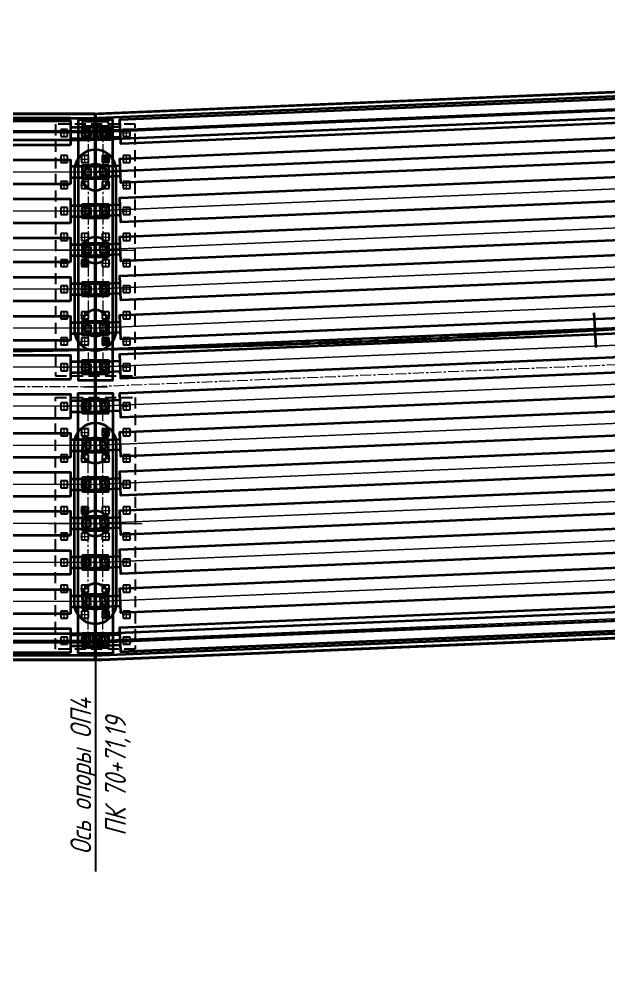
# Model space of a CAD drawing. Header units: millimetres. Extents: x 265754 to 14267433, y -6145605 to 2433772.
# Drawn here: x 6865216 to 6899178, y -632728 to -576932 of the extents above; entities that cross this region are included whole.
import ezdxf
from ezdxf import colors
from ezdxf.entities.mleader import LeaderData, LeaderLine
from ezdxf.math import Vec2, Vec3

# ---------------------------------------------------------------- set-up
doc = ezdxf.new("R2010")
doc.units = ezdxf.units.MM
for name, pattern in [('15-15', [6, 1.5, -3, 1.5]), ('CENTER', [50.8, 31.75, -6.35, 6.35, -6.35]), ('невидимая', [9.525, 6.35, -3.175]), ('осевая', [2, 1.25, -0.25, 0.25, -0.25])]:
    doc.linetypes.add(name, pattern=pattern)
for name, color, linetype, lineweight in [('1-Бетон', 106, 'Continuous', 35), ('1-Оси', 1, 'CENTER', 20), ('ИС_Выноски', 3, 'Continuous', 18), ('ИС_Ось', 3, 'осевая', 18)]:
    doc.layers.add(name, color=color, linetype=linetype, lineweight=lineweight)
doc.layers.add('_Defpoints', color=8, linetype='Continuous', plot=False)
for name, color, linetype in [('ИС_Невидимая', 4, 'невидимая'), ('Основное направление 30.05.Верх покрытия', 7, 'Continuous'), ('Основное направление 30.05.Ось трассы', 7, 'Continuous'), ('Петля 1 ось справа.Верх покрытия', 7, 'Continuous'), ('Штриховая', 7, 'Continuous')]:
    doc.layers.add(name, color=color, linetype=linetype)
doc.styles.add('0', font='isocpeur.ttf', dxfattribs={"width": 0.8, "oblique": 15})
doc.styles.add('ISOCPEUR', font='isocpeur.ttf', dxfattribs={"width": 0.8, "oblique": 15, "height": 2.5})
doc.dimstyles.new('М25', dxfattribs={"dimscale": 25, "dimtxt": 2.5, "dimasz": 2, "dimexe": 1, "dimexo": 1, "dimgap": 1, "dimtad": 1, "dimdec": 0, "dimtxsty": '0', "dimblk1": 'OBLIQUE', "dimblk2": 'OBLIQUE', "dimsah": 1, "dimcen": 2.5, "dimdle": 1, "dimclrd": 256, "dimclre": 256, "dimclrt": 256, "dimaunit": 1, "dimadec": 0, "dimazin": 0, "dimtfac": 0.75, "dimtdec": 0, "dimtmove": 1, "dimatfit": 2, "dimldrblk": 'OBLIQUE', "dimfxl": 1, "dimtolj": 1, "dimtzin": 0, "dimlwd": -1, "dimlwe": -1, "dimarcsym": 0})
doc.dimstyles.new('М400нов', dxfattribs={"dimscale": 400, "dimtxt": 2.5, "dimasz": 2, "dimexe": 1, "dimexo": 1, "dimgap": 0.8, "dimtad": 1, "dimdec": 0, "dimzin": 0, "dimdsep": 46, "dimtxsty": '0', "dimblk": 'OBLIQUE', "dimcen": 0.09, "dimdle": 1, "dimclrd": 256, "dimclre": 256, "dimclrt": 256, "dimadec": 4, "dimazin": 0, "dimtfac": 1, "dimtdec": 0, "dimtmove": 1, "dimatfit": 2, "dimfxl": 1, "dimtolj": 1, "dimtzin": 0, "dimlwd": -1, "dimarcsym": 0})
pattern_1 = [(176.87772, (55.16791, 0.97434), (-0.00518798, -0.09510861), [])]
pattern_2 = [(176.87772, (58.8343, 5.87307), (-0.00518798, -0.09510861), [])]
pattern_3 = [(176.87772, (51.01628, -1.1361), (-0.00518798, -0.09510861), [])]

# ---------------------------------------------------------------- blocks, each defined once
blk = doc.blocks.new('дорога план')
at = {"layer": 'Основное направление 30.05.Верх покрытия', "color": 84, "flags": 128}
blk.add_lwpolyline([(-265125, 81028, 0.025264), (-191155, 52344, 0.186442), (374243, 80227)], format="xyb", dxfattribs=at)
at = {"layer": 'Основное направление 30.05.Верх покрытия', "color": 6, "flags": 128}
for points in [[(-265125, 77743, 0.024838), (-192097, 49496, 0.186005), (374243, 76946)], [(-265125, 67192, 0.023497), (-195127, 40334, 0.184624), (374243, 66407)], [(-265125, 63916, 0.023087), (-196068, 37485, 0.184202), (374243, 63136)]]:
    blk.add_lwpolyline(points, format="xyb", dxfattribs=at)
at = {"layer": 'Основное направление 30.05.Верх покрытия', "color": 5, "flags": 128}
for points in [[(-265125, 76921, 0.024735), (-192332, 48784, 0.185896), (374243, 76126)], [(374243, 67498, -0.184765), (-194813, 41283, -0.023634), (-265125, 68284, -0.023634)], [(-265125, 62822, 0.022954), (-196382, 36536, 0.184063), (374243, 62046)]]:
    blk.add_lwpolyline(points, format="xyb", dxfattribs=at)
at = {"layer": 'Основное направление 30.05.Ось трассы', "color": 1, "lineweight": 40, "flags": 128}
blk.add_lwpolyline([(-265125, 65117, 0.208487), (374243, 64335)], format="xyb", dxfattribs=at)
at = {"layer": 'Петля 1 ось справа.Верх покрытия', "color": 5, "linetype": '15-15', "flags": 128}
for points in [[(-265125, 72600, 0.024182), (-193572, 45033, 0.185328), (374243, 71810)], [(-265125, 58518, 0.022417), (-197623, 32786, 0.183514), (374243, 57743)]]:
    blk.add_lwpolyline(points, format="xyb", dxfattribs=at)
blk = doc.blocks.new('_None')
blk = doc.blocks.new('*D292')
at = {"layer": '1-Бетон', "transparency": 16777216}
blk.add_line((6933750, -658489), (6934314, -664008), dxfattribs=at)
blk.add_solid([(6934447, -663994), (6934182, -664022), (6934396, -664804)], dxfattribs=at)
at = {"layer": 'Defpoints', "color": 0, "transparency": 16777216}
for p in [(6853074, 131052), (6934396, -664804)]:
    blk.add_point(p, dxfattribs=at)
at = {"layer": '1-Бетон', "transparency": 16777216, "insert": (6934808, -660767), "char_height": 1000, "attachment_point": 5, "rotation": 275.8344, "style": '0'}
blk.add_mtext('\\A1;R800000', dxfattribs=at)
blk = doc.blocks.new('*U1416')
at = {"layer": 'ИС_Невидимая', "ltscale": 20}
blk.add_lwpolyline([(-0.2, -0.2), (0.2, -0.2), (0.2, 0.2), (-0.2, 0.2), (-0.2, -0.2)], dxfattribs=at)
at = {"layer": 'ИС_Ось', "ltscale": 50}
for points in [[(-0.25, 0), (0.25, 0)], [(0, -0.25), (0, 0.25)]]:
    blk.add_lwpolyline(points, dxfattribs=at)
blk = doc.blocks.new('*U1417')
at = {"color": 0, "linetype": 'ByBlock', "lineweight": -2, "transparency": 16777216}
for p in [(0, 0), (1.2, 0), (2.4, 0), (3.6, 0), (0, -1.5), (1.2, -1.5), (2.4, -1.5), (3.6, -1.5), (0, -3), (1.2, -3), (2.4, -3), (3.6, -3), (0, -4.5), (1.2, -4.5), (2.4, -4.5), (3.6, -4.5), (0, -6), (1.2, -6), (2.4, -6), (3.6, -6), (0, -7.5), (1.2, -7.5), (2.4, -7.5), (3.6, -7.5), (0, -9), (1.2, -9), (2.4, -9), (3.6, -9), (0, -10.5), (1.2, -10.5), (2.4, -10.5), (3.6, -10.5), (0, -12), (1.2, -12), (2.4, -12), (3.6, -12), (0, -13.5), (1.2, -13.5), (2.4, -13.5), (3.6, -13.5)]:
    blk.add_blockref('*U1416', p, dxfattribs=at)
blk = doc.blocks.new('*U1430')
at = {"layer": 'ИС_Невидимая', "ltscale": 20}
blk.add_lwpolyline([(-0.2, -0.2), (0.2, -0.2), (0.2, 0.2), (-0.2, 0.2), (-0.2, -0.2)], dxfattribs=at)
at = {"layer": 'ИС_Ось', "ltscale": 50}
for points in [[(-0.25, 0), (0.25, 0)], [(0, -0.25), (0, 0.25)]]:
    blk.add_lwpolyline(points, dxfattribs=at)
blk = doc.blocks.new('*U1431')
at = {"color": 0, "linetype": 'ByBlock', "lineweight": -2, "transparency": 16777216}
for p in [(0, 0), (1.2, 0), (2.4, 0), (3.6, 0), (0, -1.5), (1.2, -1.5), (2.4, -1.5), (3.6, -1.5), (0, -3), (1.2, -3), (2.4, -3), (3.6, -3), (0, -4.5), (1.2, -4.5), (2.4, -4.5), (3.6, -4.5), (0, -6), (1.2, -6), (2.4, -6), (3.6, -6), (0, -7.5), (1.2, -7.5), (2.4, -7.5), (3.6, -7.5), (0, -9), (1.2, -9), (2.4, -9), (3.6, -9), (0, -10.5), (1.2, -10.5), (2.4, -10.5), (3.6, -10.5), (0, -12), (1.2, -12), (2.4, -12), (3.6, -12), (0, -13.5), (1.2, -13.5), (2.4, -13.5), (3.6, -13.5)]:
    blk.add_blockref('*U1430', p, dxfattribs=at)
blk = doc.blocks.new('св поле кальм пл')
at = {"layer": 'Штриховая'}
h = blk.add_hatch(dxfattribs=at)
h.set_pattern_fill('ANSI31', color=256, scale=0.03)
h.set_pattern_definition(pattern_2)
h.paths.add_polyline_path([(-12.408, 33.801), (-12.675, 34.099), (-12.972, 33.832), (-12.705, 33.534)])
h = blk.add_hatch(dxfattribs=at)
h.set_pattern_fill('ANSI31', color=256, scale=0.03)
h.set_pattern_definition(pattern_1)
h.paths.add_polyline_path([(-16.074, 28.902), (-16.341, 29.2), (-16.639, 28.933), (-16.372, 28.635)])
h = blk.add_hatch(dxfattribs=at)
h.set_pattern_fill('ANSI31', color=256, scale=0.03)
h.set_pattern_definition(pattern_3)
h.paths.add_polyline_path([(-20.226, 26.792), (-20.493, 27.089), (-20.79, 26.822), (-20.523, 26.525)])
h = blk.add_hatch(dxfattribs=at)
h.set_pattern_fill('ANSI31', color=256, scale=0.03)
h.set_pattern_definition(pattern_3)
h.paths.add_polyline_path([(-24.432, 23.02), (-24.699, 23.318), (-24.402, 23.585), (-24.135, 23.287)])
h = blk.add_hatch(dxfattribs=at)
h.set_pattern_fill('ANSI31', color=256, scale=0.03)
h.set_pattern_definition(pattern_1)
h.paths.add_polyline_path([(-26.982, 19.123), (-27.249, 19.42), (-26.951, 19.687), (-26.684, 19.39)])
h = blk.add_hatch(dxfattribs=at)
h.set_pattern_fill('ANSI31', color=256, scale=0.03)
h.set_pattern_definition(pattern_2)
h.paths.add_polyline_path([(-32.251, 16.011), (-32.518, 16.309), (-32.22, 16.576), (-31.953, 16.278)])
at = {"layer": 'ИС_Невидимая', "ltscale": 0.1}
for points in [[(-9.265, 32.992), (-20.061, 23.313), (-23.132, 26.738), (-12.336, 36.417), (-9.265, 32.992)], [(-31.788, 12.799), (-20.992, 22.478), (-24.063, 25.903), (-34.859, 16.224), (-31.788, 12.799)]]:
    blk.add_lwpolyline(points, dxfattribs=at)
at = {"layer": 'ИС_Ось', "color": 1, "ltscale": 500}
blk.add_line((-21.595, 24.087), (-22.529, 25.129), dxfattribs=at)
at = {"layer": 'ИС_Ось', "color": 1, "lineweight": 40, "ltscale": 2, "true_color": 0xff0000, "flags": 128}
blk.add_lwpolyline([(34.634, -46.806, 0.046583), (-64.636, 63.963, 0.046583)], format="xyb", dxfattribs=at)
at = {"layer": 'ИС_Ось', "color": 1, "ltscale": 500}
for points in [[(-10.801, 34.705), (-21.989, 24.674)], [(-14.663, 28.152), (-17.734, 31.577)], [(-33.324, 14.512), (-22.136, 24.542)], [(-26.39, 17.639), (-29.461, 21.064)]]:
    blk.add_lwpolyline(points, dxfattribs=at)
at = {"color": 1, "rotation": 131.8774809}
for name, p in [('*U1431', (-20.023, 24.019)), ('*U1417', (-31.75, 13.505))]:
    blk.add_blockref(name, p, dxfattribs=at)
blk = doc.blocks.new('б33 план')
at = {"layer": '1-Бетон'}
blk.add_lwpolyline([(1400, 700), (31600, 700), (31600, -700), (1400, -700)], close=True, dxfattribs=at)
for points in [[(1400, 310), (0, 310), (0, -310), (1400, -310)], [(31600, 310), (33000, 310), (33000, -310), (31600, -310)]]:
    blk.add_lwpolyline(points, dxfattribs=at)
at = {"layer": 'ИС_Ось', "color": 3, "ltscale": 20}
for points in [[(0, 0), (33000, 0)], [(400, 310), (400, -310)], [(32600, 310), (32600, -310)]]:
    blk.add_lwpolyline(points, dxfattribs=at)
blk = doc.blocks.new('*U2150')
at = {"rotation": 182.4098864728825}
blk.add_blockref('б33 план', (16485, 694), dxfattribs=at)
blk = doc.blocks.new('*U2151')
at = {"layer": '_Defpoints', "color": 0, "linetype": 'ByBlock', "lineweight": -2, "transparency": 16777216}
for p in [(0, 0), (0, -2252), (0, -4504), (0, -6756), (0, -9008), (0, -11260), (0, -13512), (0, -15764), (0, -18016), (0, -20268), (0, -22520), (0, -24772), (0, -27024), (0, -29276)]:
    blk.add_blockref('*U2150', p, dxfattribs=at)
blk = doc.blocks.new('*U2148')
blk.add_blockref('б33 план', (-16500, 0))
blk = doc.blocks.new('*U2149')
at = {"layer": '_Defpoints', "color": 0, "linetype": 'ByBlock', "lineweight": -2, "transparency": 16777216}
for p in [(0, 29250), (0, 27000), (0, 24750), (0, 22500), (0, 20250), (0, 18000), (0, 15750), (0, 13500), (0, 11250), (0, 9000), (0, 6750), (0, 4500), (0, 2250), (0, 0)]:
    blk.add_blockref('*U2148', p, dxfattribs=at)
blk = doc.blocks.new('*U1387')
at = {"layer": '1-Бетон'}
blk.add_circle((0, 0), 750, dxfattribs=at)
blk = doc.blocks.new('*U1388')
at = {"layer": '1-Бетон', "color": 0, "linetype": 'ByBlock', "lineweight": -2, "transparency": 16777216}
for p in [(0, 0), (4200, 0), (8400, 0)]:
    blk.add_blockref('*U1387', p, dxfattribs=at)
blk = doc.blocks.new('*U1383')
at = {"layer": 'ИС_Ось', "ltscale": 500}
blk.add_line((0, -725), (0, 725), dxfattribs=at)
blk = doc.blocks.new('*U1384')
at = {"layer": '1-Бетон', "color": 0, "linetype": 'ByBlock', "lineweight": -2, "transparency": 16777216}
for p in [(0, 0), (2250, 0), (4500, 0), (6750, 0), (9000, 0), (11250, 0), (13500, 0)]:
    blk.add_blockref('*U1383', p, dxfattribs=at)
blk = doc.blocks.new('*U1385')
at = {"layer": 'ИС_Ось', "ltscale": 500}
blk.add_lwpolyline([(0, 500), (0, -1000)], dxfattribs=at)
blk = doc.blocks.new('*U1386')
at = {"color": 0, "linetype": 'ByBlock', "lineweight": -2, "transparency": 16777216}
for p in [(0, 0), (4200, 0), (8400, 0)]:
    blk.add_blockref('*U1385', p, dxfattribs=at)
blk = doc.blocks.new('*U1391')
at = {"layer": '1-Бетон'}
blk.add_circle((0, 0), 750, dxfattribs=at)
blk = doc.blocks.new('*U1392')
at = {"layer": '1-Бетон', "color": 0, "linetype": 'ByBlock', "lineweight": -2, "transparency": 16777216}
for p in [(0, 0), (4200, 0), (8400, 0)]:
    blk.add_blockref('*U1391', p, dxfattribs=at)
blk = doc.blocks.new('*U1389')
at = {"layer": 'ИС_Ось', "ltscale": 500}
blk.add_line((0, -725), (0, 725), dxfattribs=at)
blk = doc.blocks.new('*U1390')
at = {"layer": '1-Бетон', "color": 0, "linetype": 'ByBlock', "lineweight": -2, "transparency": 16777216}
for p in [(0, 0), (2250, 0), (4500, 0), (6750, 0), (9000, 0), (11250, 0), (13500, 0)]:
    blk.add_blockref('*U1389', p, dxfattribs=at)
blk = doc.blocks.new('_OBLIQUE')
at = {"color": 0, "linetype": 'ByBlock', "lineweight": -2}
blk.add_line((0.5, 0.5), (-0.5, -0.5), dxfattribs=at)
blk = doc.blocks.new('*D2164')
at = {"layer": '_Defpoints', "color": 2, "transparency": 16777216}
for p, q in [((6870372, -582842), (6868822, -582842)), ((6868847, -583055), (6868847, -582817)), ((6870347, -583055), (6870347, -582817))]:
    blk.add_line(p, q, dxfattribs=at)
at = {"layer": 'Defpoints', "color": 0, "transparency": 16777216}
for p in [(6868847, -582842), (6868847, -583080), (6870347, -583080)]:
    blk.add_point(p, dxfattribs=at)
at = {"layer": '_Defpoints', "color": 2, "transparency": 16777216, "xscale": 50, "yscale": 50, "zscale": 50}
for p, rotation in [((6868847, -582842), 180.0000242058169), ((6870347, -582842), 2.420581687090361e-05)]:
    blk.add_blockref('_OBLIQUE', p, dxfattribs=dict(at, rotation=rotation))
at = {"layer": '_Defpoints', "color": 2, "transparency": 16777216, "insert": (6869597, -582785), "char_height": 62.5, "attachment_point": 5, "rotation": 0, "style": '0'}
blk.add_mtext('\\A1;1500', dxfattribs=at)
blk = doc.blocks.new('*D2165')
at = {"layer": '_Defpoints', "color": 2, "transparency": 16777216}
for p, q in [((6870470, -583055), (6870470, -583905)), ((6870372, -583080), (6870495, -583080)), ((6870372, -583880), (6870495, -583880))]:
    blk.add_line(p, q, dxfattribs=at)
at = {"layer": 'Defpoints', "color": 0, "transparency": 16777216}
for p in [(6870347, -583080), (6870347, -583880), (6870470, -583880)]:
    blk.add_point(p, dxfattribs=at)
at = {"layer": '_Defpoints', "color": 2, "transparency": 16777216, "xscale": 50, "yscale": 50, "zscale": 50}
for p, rotation in [((6870470, -583080), 90), ((6870470, -583880), 270)]:
    blk.add_blockref('_OBLIQUE', p, dxfattribs=dict(at, rotation=rotation))
at = {"layer": '_Defpoints', "color": 2, "transparency": 16777216, "insert": (6870414, -583480), "char_height": 62.5, "attachment_point": 5, "rotation": 90, "style": '0'}
blk.add_mtext('\\A1;800', dxfattribs=at)
blk = doc.blocks.new('мост план кальмиус')
at = {"layer": 'ИС_Выноски'}
ml = blk.add_multileader_mtext('Standard', dxfattribs=at)
ml.set_content('Ось опоры ОП4 \\PПК 70+71,19', color=256, style='ISOCPEUR')
ml.set_leader_properties(color=256, linetype='ByLayer')
ml.set_arrow_properties(name='NONE')
ml.build(insert=Vec2(0, 0))
ml.multileader.update_dxf_attribs({"text_left_attachment_type": 6, "text_right_attachment_type": 6, "dogleg_length": 0.36, "arrow_head_size": 600, "scale": 200})
ctx = ml.context
ctx.base_point, ctx.scale, ctx.char_height, ctx.arrow_head_size, ctx.landing_gap_size, ctx.plane_origin, ctx.plane_x_axis, ctx.plane_y_axis = Vec3(16523.3, -29240.8), 200, 1200, 600, 125, Vec3(23519, -10788.8), Vec3(0, 1), Vec3(-1, 0)
ctx.left_attachment, ctx.right_attachment, ctx.text_align_type = 6, 6, 1
notes = []
notes.append((ctx, [(1, (1, 1, 0), (16523.3, -19450.7), (0, -1), 161, [(1, [(16523.3, -17624.6)], 0, [])])]))
ctx.mtext.insert, ctx.mtext.text_direction, ctx.mtext.rotation, ctx.mtext.width, ctx.mtext.alignment, ctx.mtext.flow_direction = Vec3(15083.3, -24426.3), Vec3(0, 1), 1.5707963, 10889.447, 2, 5
for ctx, leaders in notes:
    for number, flags, end, landing, length, lines in leaders:
        leader = LeaderData()
        leader.index, (leader.has_last_leader_line, leader.has_dogleg_vector, leader.attachment_direction) = number, flags
        leader.last_leader_point, leader.dogleg_vector, leader.dogleg_length = Vec3(end), Vec3(landing), length
        for number, points, colour, breaks in lines:
            line = LeaderLine()
            line.index, line.vertices, line.color, line.breaks = number, Vec3.list(points), colors.encode_raw_color(colour), breaks
            leader.lines.append(line)
        ctx.leaders.append(leader)

msp = doc.modelspace()

# ---------------------------------------------------------------- linework, layer by layer
at = {"layer": '1-Бетон'}
for points in [[(6779525.5592, -578878.4265), (6804390.0413, -581014.4711), (6836841.2633, -582380.1897), (6869303.2375, -582380.1897), (6901754.4595, -581014.4711), (6926618.9416, -578878.4265)], [(6868172.6887, -582630.1897), (6836836.0049, -582630.1897), (6804374.0786, -581264.0206), (6779525.5592, -579129.3473)], [(6837971.8121, -582630.1897), (6869308.4959, -582630.1897), (6901770.4221, -581264.0206), (6926618.9416, -579129.3473)], [(6926618.9416, -610189.6088), (6903658.8881, -612162.0488), (6869962.0458, -613580.1897), (6836182.455, -613580.1897), (6802485.6126, -612162.0488), (6779525.5592, -610189.6088)], [(6779525.5592, -610440.5297), (6802469.65, -612411.5983), (6836177.1966, -613830.1897), (6869967.3041, -613830.1897), (6903674.8508, -612411.5983), (6926618.9416, -610440.5297)], [(6869580.8954, -612830.2239), (6902552.6882, -611465.5082)], [(6871064.0493, -613383.6788), (6901237.3401, -612113.8276)], [(6868171.8121, -613430.1897), (6837971.8121, -613430.1897)]]:
    msp.add_lwpolyline(points, dxfattribs=at)
at = {"layer": '1-Бетон', "color": 4}
for points in [[(6837971.8121, -583380.1897), (6869324.2708, -583380.1897), (6901818.31, -582012.6691), (6926618.9416, -579882.1097)], [(6837971.8121, -583880.1897), (6869334.7875, -583880.1897), (6901850.2353, -582511.7682), (6926618.9416, -580383.9514)], [(6869622.2504, -582366.7639), (6902593.0758, -580991.8639), (6902593.0758, -612457.1251), (6869967.3041, -613830.1897), (6869622.2504, -613829.3684), (6869622.2504, -582366.7639)], [(6836572.2504, -582379.3684), (6869572.2504, -582379.3684), (6869572.2504, -613829.3684), (6836572.2504, -613829.3684), (6836572.2504, -582379.3684)], [(6869572.2504, -582379.3684), (6836572.2504, -582379.3684)], [(6902751.4833, -584338.189), (6869635.3799, -585731.9037)], [(6869622.2504, -595958.2337), (6902594.0916, -594595.2649)], [(6836573.0954, -595959.1744), (6869571.34, -595959.2854)], [(6837971.8121, -612330.1897), (6869935.7541, -612330.1897), (6903579.075, -610914.3013), (6926618.9416, -608935.0048)], [(6837971.8121, -612830.1897), (6869946.2708, -612830.1897), (6903611.0002, -611413.4003), (6926618.9416, -609436.8464)]]:
    msp.add_lwpolyline(points, dxfattribs=at)
at = {"layer": '1-Бетон', "color": 3}
for points in [[(6868596.1624, -582730.5453), (6868596.1624, -597730.5453), (6870596.2285, -597730.5453), (6870596.2285, -582730.5453)], [(6868595.9742, -613481.0119), (6868596.3506, -598480.834), (6870596.4167, -598479.856), (6870596.0403, -613480.0338)]]:
    msp.add_lwpolyline(points, close=True, dxfattribs=at)
at = {"layer": '1-Бетон', "color": 5}
for points in [[(6870346.7975, -583880.1897), (6868846.7975, -583880.1897), (6868846.7975, -583080.1897), (6870346.7975, -583080.1897), (6870346.7975, -583880.1897)], [(6869321.7975, -583280.1897), (6869321.7975, -583680.1897), (6869021.7975, -583680.1897), (6869021.7975, -583280.1897), (6869321.7975, -583280.1897)], [(6870176.3732, -583244.2027), (6870193.1924, -583643.8489), (6869893.4578, -583656.4633), (6869876.6385, -583256.8171), (6870176.3732, -583244.2027)], [(6870346.7975, -586130.1897), (6868846.7975, -586130.1897), (6868846.7975, -585330.1897), (6870346.7975, -585330.1897), (6870346.7975, -586130.1897)], [(6869321.7975, -585530.1897), (6869321.7975, -585930.1897), (6869021.7975, -585930.1897), (6869021.7975, -585530.1897), (6869321.7975, -585530.1897)], [(6870176.3732, -585494.2027), (6870193.1924, -585893.8489), (6869893.4578, -585906.4633), (6869876.6385, -585506.8171), (6870176.3732, -585494.2027)], [(6870346.7975, -588380.1897), (6868846.7975, -588380.1897), (6868846.7975, -587580.1897), (6870346.7975, -587580.1897), (6870346.7975, -588380.1897)], [(6869321.7975, -587780.1897), (6869321.7975, -588180.1897), (6869021.7975, -588180.1897), (6869021.7975, -587780.1897), (6869321.7975, -587780.1897)], [(6870176.3732, -587744.2027), (6870193.1924, -588143.8489), (6869893.4578, -588156.4633), (6869876.6385, -587756.8171), (6870176.3732, -587744.2027)], [(6870346.7975, -590630.5453), (6868846.7975, -590630.5453), (6868846.7975, -589830.5453), (6870346.7975, -589830.5453), (6870346.7975, -590630.5453)], [(6869321.7975, -590030.5453), (6869321.7975, -590430.5453), (6869021.7975, -590430.5453), (6869021.7975, -590030.5453), (6869321.7975, -590030.5453)], [(6870176.3732, -589994.5583), (6870193.1924, -590394.2046), (6869893.4578, -590406.819), (6869876.6385, -590007.1728), (6870176.3732, -589994.5583)], [(6870346.7975, -592880.1897), (6868846.7975, -592880.1897), (6868846.7975, -592080.1897), (6870346.7975, -592080.1897), (6870346.7975, -592880.1897)], [(6869321.7975, -592280.1897), (6869321.7975, -592680.1897), (6869021.7975, -592680.1897), (6869021.7975, -592280.1897), (6869321.7975, -592280.1897)], [(6870176.3732, -592244.2027), (6870193.1924, -592643.8489), (6869893.4578, -592656.4633), (6869876.6385, -592256.8171), (6870176.3732, -592244.2027)], [(6870346.7975, -595130.1897), (6868846.7975, -595130.1897), (6868846.7975, -594330.1897), (6870346.7975, -594330.1897), (6870346.7975, -595130.1897)], [(6869321.7975, -594530.1897), (6869321.7975, -594930.1897), (6869021.7975, -594930.1897), (6869021.7975, -594530.1897), (6869321.7975, -594530.1897)], [(6870176.3732, -594494.2027), (6870193.1924, -594893.8489), (6869893.4578, -594906.4633), (6869876.6385, -594506.8171), (6870176.3732, -594494.2027)], [(6870346.7975, -597380.1897), (6868846.7975, -597380.1897), (6868846.7975, -596580.1897), (6870346.7975, -596580.1897), (6870346.7975, -597380.1897)], [(6869321.7975, -596780.1897), (6869321.7975, -597180.1897), (6869021.7975, -597180.1897), (6869021.7975, -596780.1897), (6869321.7975, -596780.1897)], [(6870176.3732, -596744.2027), (6870193.1924, -597143.8489), (6869893.4578, -597156.4633), (6869876.6385, -596756.8171), (6870176.3732, -596744.2027)], [(6870346.7975, -598829.9449), (6868846.7975, -598829.9449), (6868846.7975, -599629.9449), (6870346.7975, -599629.9449), (6870346.7975, -598829.9449)], [(6869321.7975, -599429.9449), (6869321.7975, -599029.9449), (6869021.7975, -599029.9449), (6869021.7975, -599429.9449), (6869321.7975, -599429.9449)], [(6870193.194, -599419.6416), (6870176.3748, -599019.9954), (6869876.6401, -599032.6098), (6869893.4593, -599432.256), (6870193.194, -599419.6416)], [(6870346.7975, -601080.1897), (6868846.7975, -601080.1897), (6868846.7975, -601880.1897), (6870346.7975, -601880.1897), (6870346.7975, -601080.1897)], [(6869321.7975, -601680.1897), (6869321.7975, -601280.1897), (6869021.7975, -601280.1897), (6869021.7975, -601680.1897), (6869321.7975, -601680.1897)], [(6870193.194, -601669.8864), (6870176.3748, -601270.2401), (6869876.6401, -601282.8545), (6869893.4593, -601682.5008), (6870193.194, -601669.8864)], [(6870346.7975, -603330.1897), (6868846.7975, -603330.1897), (6868846.7975, -604130.1897), (6870346.7975, -604130.1897), (6870346.7975, -603330.1897)], [(6869321.7975, -603930.1897), (6869321.7975, -603530.1897), (6869021.7975, -603530.1897), (6869021.7975, -603930.1897), (6869321.7975, -603930.1897)], [(6870193.194, -603919.8864), (6870176.3748, -603520.2401), (6869876.6401, -603532.8545), (6869893.4593, -603932.5008), (6870193.194, -603919.8864)], [(6870346.7975, -607830.1897), (6868846.7975, -607830.1897), (6868846.7975, -608630.1897), (6870346.7975, -608630.1897), (6870346.7975, -607830.1897)], [(6869321.7975, -608430.1897), (6869321.7975, -608030.1897), (6869021.7975, -608030.1897), (6869021.7975, -608430.1897), (6869321.7975, -608430.1897)], [(6870193.194, -608419.8864), (6870176.3748, -608020.2401), (6869876.6401, -608032.8545), (6869893.4593, -608432.5008), (6870193.194, -608419.8864)], [(6870346.7975, -610080.1897), (6868846.7975, -610080.1897), (6868846.7975, -610880.1897), (6870346.7975, -610880.1897), (6870346.7975, -610080.1897)], [(6869321.7975, -610680.1897), (6869321.7975, -610280.1897), (6869021.7975, -610280.1897), (6869021.7975, -610680.1897), (6869321.7975, -610680.1897)], [(6870193.194, -610669.8864), (6870176.3748, -610270.2401), (6869876.6401, -610282.8545), (6869893.4593, -610682.5008), (6870193.194, -610669.8864)], [(6870346.7975, -612330.1897), (6868846.7975, -612330.1897), (6868846.7975, -613130.1897), (6870346.7975, -613130.1897), (6870346.7975, -612330.1897)], [(6869321.7975, -612930.1897), (6869321.7975, -612530.1897), (6869021.7975, -612530.1897), (6869021.7975, -612930.1897), (6869321.7975, -612930.1897)], [(6870193.194, -612919.8864), (6870176.3748, -612520.2401), (6869876.6401, -612532.8545), (6869893.4593, -612932.5008), (6870193.194, -612919.8864)]]:
    msp.add_lwpolyline(points, dxfattribs=at)
at = {"layer": '1-Бетон', "elevation": -5778.159}
for points in [[(6868396.8762, -585630.879), (6868396.8762, -594830.8152, 0.9958479419), (6870796.8762, -594830.8152), (6870796.8762, -585630.879, 0.9958479419)], [(6868396.8762, -610580.5004), (6868396.8762, -601380.5642, -0.9958479419), (6870796.8762, -601380.5642), (6870796.8762, -610580.5004, -0.9958479419)]]:
    msp.add_lwpolyline(points, format="xyb", close=True, dxfattribs=at)
at = {"layer": '1-Бетон', "color": 1}
msp.add_lwpolyline([(6898324.3075, -593847.018), (6898437.5762, -595843.808)], dxfattribs=at)
at = {"layer": '1-Бетон', "color": 5, "elevation": 5778.159}
for points in [[(6870346.7975, -605581.1897), (6868846.7975, -605581.1897), (6868846.7975, -606381.1897), (6870346.7975, -606381.1897), (6870346.7975, -605581.1897)], [(6869321.7975, -606181.1897), (6869321.7975, -605781.1897), (6869021.7975, -605781.1897), (6869021.7975, -606181.1897), (6869321.7975, -606181.1897)], [(6870193.194, -606170.8864), (6870176.3748, -605771.2401), (6869876.6401, -605783.8545), (6869893.4593, -606183.5008), (6870193.194, -606170.8864)]]:
    msp.add_lwpolyline(points, dxfattribs=at)
at = {"layer": '1-Бетон', "color": 1}
msp.add_arc((6853073.4951, 203871.9588), 800001.3732, 266.0846828165, 273.246619114, dxfattribs=at)
at = {"layer": '1-Оси', "color": 1, "ltscale": 20}
msp.add_lwpolyline([(6926618.9416, -594659.6217), (6902746.4591, -596710.4462), (6869622.2208, -598105.1909), (6836502.7045, -598104.3667), (6803398.0417, -596710.4462), (6779525.5592, -594659.6217)], dxfattribs=at)
at = {"layer": '_Defpoints'}
msp.add_lwpolyline([(6901177.8898, -581439.0903), (6871004.0898, -582708.9629)], dxfattribs=at)
at = {"layer": '_Defpoints', "color": 2}
for points in [[(6869471.7975, -583130.1897), (6869471.7975, -583830.1897), (6868871.7975, -583830.1897), (6868871.7975, -583130.1897)], [(6870319.0437, -583088.0656), (6870348.4773, -583787.4465), (6869749.008, -583812.6753), (6869719.5743, -583113.2944)], [(6869471.7975, -613080.1897), (6869471.7975, -612380.1897), (6868871.7975, -612380.1897), (6868871.7975, -613080.1897)], [(6870349.3686, -613063.4465), (6870319.9349, -612364.0656), (6869720.4656, -612389.2944), (6869749.8992, -613088.6753)]]:
    msp.add_lwpolyline(points, close=True, dxfattribs=at)
at = {"layer": '_Defpoints', "lineweight": 40, "flags": 128}
for points in [[(6538752.5302, -589636.0559, 0.2084871919), (7167131.0908, -589750.8949, 0.2084871919)], [(6526179.6907, -618463.5811, 0.2084871919), (7179693.3927, -618583.0137, 0.2084871919)]]:
    msp.add_lwpolyline(points, format="xyb", dxfattribs=at)
at = {"layer": 'ИС_Ось', "color": 1, "ltscale": 500}
msp.add_line((6868896.8121, -598105.1897), (6870296.8121, -598105.1897), dxfattribs=at)
for points in [[(6869596.8121, -582456.3188), (6869596.8121, -598006.5501)], [(6869596.8121, -613754.0606), (6869596.8121, -598203.8293)], [(6866896.8121, -605979.9449), (6872296.8121, -605979.9449)]]:
    msp.add_lwpolyline(points, dxfattribs=at)
at = {"layer": 'ИС_Ось', "ltscale": 500, "elevation": 5778.159}
for points in [[(6869171.8121, -583130.1897), (6869171.8121, -597330.1897)], [(6869171.8121, -613081.1897), (6869171.8121, -598881.1897)]]:
    msp.add_lwpolyline(points, dxfattribs=at)
at = {"layer": 'ИС_Ось', "ltscale": 500}
for points in [[(6870021.8121, -583130.1897), (6870021.8121, -597330.1897)], [(6870021.8121, -613081.1897), (6870021.8121, -598881.1897)]]:
    msp.add_lwpolyline(points, dxfattribs=at)
at = {"layer": 'Основное направление 30.05.Ось трассы', "color": 2, "lineweight": 40, "true_color": 0xf1eb1f, "flags": 128}
for points in [[(6538152.8717, -591010.9776, 0.2084871919), (7167730.2467, -591126.0357, 0.2084871919)], [(6526779.3492, -617088.6594, 0.2084871919), (7179094.2368, -617207.8729, 0.2084871919)]]:
    msp.add_lwpolyline(points, format="xyb", dxfattribs=at)
at = {"layer": 'Основное направление 30.05.Ось трассы', "color": 1, "lineweight": 40, "flags": 128}
msp.add_lwpolyline([(6533255.6608, -602239.5049, 0.2084871919), (7172623.3532, -602356.3522)], format="xyb", dxfattribs=at)

# ---------------------------------------------------------------- block references
at = {"rotation": 0.05956409231201451}
msp.add_blockref('дорога план', (6798447.7567, -667080.4588), dxfattribs=at)
at = {"xscale": -1, "rotation": 90}
msp.add_blockref('*U1386', (6869346.8121, -586030.5453), dxfattribs=at)
at = {"layer": '1-Бетон'}
msp.add_blockref('мост план кальмиус', (6853073.53, -668947.9294), dxfattribs=at)
at = {"layer": '1-Бетон', "color": 1, "xscale": 999.9999999999985, "yscale": 999.9999999999985, "zscale": 999.9999999999985, "rotation": 228.1225190970572}
msp.add_blockref('св поле кальм пл', (6836546.8121, -598105.1897), dxfattribs=at)
at = {"layer": '1-Бетон', "xscale": -1, "rotation": 90}
for name, p in [('*U1390', (6869596.8121, -583480.1897)), ('*U1392', (6869596.8121, -586030.5453))]:
    msp.add_blockref(name, p, dxfattribs=at)
at = {"layer": '1-Бетон', "rotation": 90}
for name, p in [('*U1384', (6869596.8121, -612729.9449)), ('*U1388', (6869596.8121, -610179.9449))]:
    msp.add_blockref(name, p, dxfattribs=at)
at = {"layer": '_Defpoints'}
msp.add_blockref('*U2151', (6886120.6781, -582773.3968), dxfattribs=at)
at = {"layer": '_Defpoints', "rotation": 180}
msp.add_blockref('*U2149', (6853071.8121, -583480.1897), dxfattribs=at)

# ---------------------------------------------------------------- dimensions: what is measured, and where the dimension line sits
at = {"layer": '1-Бетон'}
dim = msp.add_radius_dim(center=(6853073.53, 131052.1027), mpoint=(6934395.7587, -664803.8808), dimstyle='М400нов', override={"dimsah": 1}, dxfattribs=at)
dim.commit()
dim.dimension.update_dxf_attribs({"geometry": '*D292', "text_midpoint": (6933991.7931, -660850.4916), "dimtype": 164})
at = {"layer": '_Defpoints', "color": 2}
for base, p2, angle, picture, middle in [((6868846.7974, -582841.7053), (6868846.7975, -583080.1897), 180.00002421, '*D2164', (6869596.7973, -582785.455)), ((6870470.41, -583880.1897), (6870346.7975, -583880.1897), 90.00002423, '*D2165', (6870414.16, -583480.1897))]:
    dim = msp.add_linear_dim(base=base, p1=(6870346.7975, -583080.1897), p2=p2, angle=angle, dimstyle='М25', override={"dimclrd": 2, "dimclre": 2, "dimclrt": 2}, dxfattribs=at)
    dim.commit()
    dim.dimension.update_dxf_attribs({"geometry": picture, "text_midpoint": middle})

# ---------------------------------------------------------------- leaders
at = {"layer": 'ИС_Выноски'}
ml = msp.add_multileader_mtext('Standard', dxfattribs=at)
ml.set_content('Ось опоры ОП4 \\PПК 70+71,19', color=256, style='ISOCPEUR')
ml.set_leader_properties(color=256, linetype='ByLayer')
ml.set_arrow_properties(name='NONE')
ml.build(insert=Vec2(0, 0))
ml.multileader.update_dxf_attribs({"text_left_attachment_type": 6, "text_right_attachment_type": 6, "dogleg_length": 0.36, "arrow_head_size": 600, "scale": 200})
ctx = ml.context
ctx.base_point, ctx.scale, ctx.char_height, ctx.arrow_head_size, ctx.landing_gap_size, ctx.plane_origin, ctx.plane_x_axis, ctx.plane_y_axis = Vec3(6869596.8121, -499545.6855), 200, 1200, 600, 125, Vec3(6876592.4886, -481093.6925), Vec3(0, 1), Vec3(-1, 0)
ctx.left_attachment, ctx.right_attachment, ctx.text_align_type = 6, 6, 1
notes = []
notes.append((ctx, [(1, (1, 1, 0), (6869596.8121, -489755.5657), (0, -1), 161.0417, [(1, [(6869596.8121, -487929.5309)], 0, [])])]))
ctx.mtext.insert, ctx.mtext.text_direction, ctx.mtext.rotation, ctx.mtext.width, ctx.mtext.alignment, ctx.mtext.flow_direction = Vec3(6868156.8121, -494731.1465), Vec3(0, 1), 1.5707963268, 10889.446883, 2, 5
ml = msp.add_multileader_mtext('Standard', dxfattribs=at)
ml.set_content('Ось опоры ОП4 \\PПК 70+71,19', color=256, style='ISOCPEUR')
ml.set_leader_properties(color=256, linetype='ByLayer')
ml.set_arrow_properties(name='NONE')
ml.build(insert=Vec2(0, 0))
ml.multileader.update_dxf_attribs({"text_left_attachment_type": 6, "text_right_attachment_type": 6, "dogleg_length": 0.36, "arrow_head_size": 600, "scale": 200})
ctx = ml.context
ctx.base_point, ctx.scale, ctx.char_height, ctx.arrow_head_size, ctx.landing_gap_size, ctx.plane_origin, ctx.plane_x_axis, ctx.plane_y_axis = Vec3(6869596.8121, -625370.2152), 200, 1200, 600, 125, Vec3(6876592.4886, -606918.2222), Vec3(0, 1), Vec3(-1, 0)
ctx.left_attachment, ctx.right_attachment, ctx.text_align_type = 6, 6, 1
notes.append((ctx, [(1, (1, 1, 0), (6869596.8121, -615580.0954), (0, -1), 161.0417, [(1, [(6869596.8121, -613754.0606)], 0, [])])]))
ctx.mtext.insert, ctx.mtext.text_direction, ctx.mtext.rotation, ctx.mtext.width, ctx.mtext.alignment, ctx.mtext.flow_direction = Vec3(6868156.8121, -620555.6762), Vec3(0, 1), 1.5707963268, 10889.446883, 2, 5
for ctx, leaders in notes:
    for number, flags, end, landing, length, lines in leaders:
        leader = LeaderData()
        leader.index, (leader.has_last_leader_line, leader.has_dogleg_vector, leader.attachment_direction) = number, flags
        leader.last_leader_point, leader.dogleg_vector, leader.dogleg_length = Vec3(end), Vec3(landing), length
        for number, points, colour, breaks in lines:
            line = LeaderLine()
            line.index, line.vertices, line.color, line.breaks = number, Vec3.list(points), colors.encode_raw_color(colour), breaks
            leader.lines.append(line)
        ctx.leaders.append(leader)

doc.saveas('drawing.dxf')
